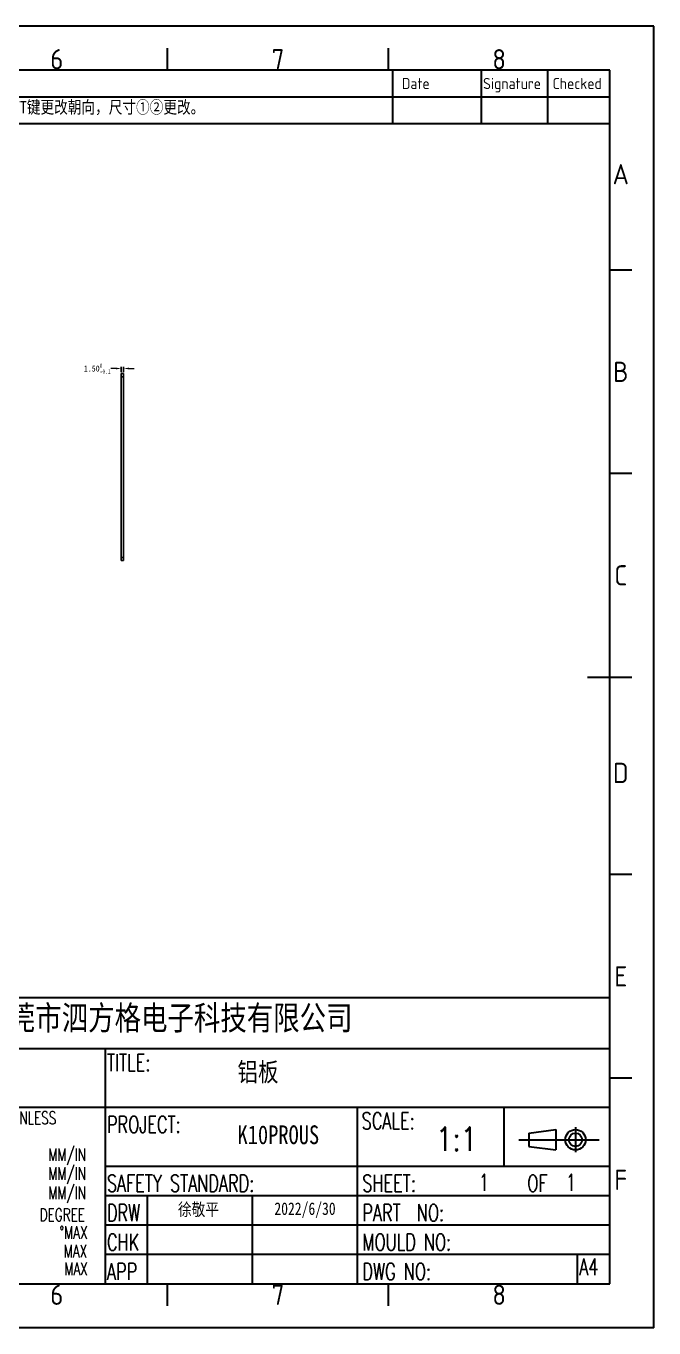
# Model space of a CAD drawing. Header units: millimetres. Extents: x 3914 to 5141, y -64 to 796.
# Drawn here: x 4727 to 5141, y -64 to 796 of the extents above; entities that cross this region are included whole.
import ezdxf
from ezdxf.enums import TextEntityAlignment as Align

# ---------------------------------------------------------------- set-up
doc = ezdxf.new("R2010")
doc.units = ezdxf.units.MM
doc.header["$LTSCALE"] = 46.255
doc.header["$PDMODE"] = 3
doc.header["$PDSIZE"] = 0.3125
doc.layers.get('0').update_dxf_attribs({"linetype": 'CONTINUOUS'})
doc.layers.get('Defpoints').update_dxf_attribs({"linetype": 'CONTINUOUS', "lineweight": 20})
doc.layers.add('图框层', color=7, linetype='CONTINUOUS', lineweight=30)
doc.styles.add('ISO Proportional', font='isocp.shx')
doc.styles.add('ROMANS', font='romans.shx', dxfattribs={"bigfont": 'gbcbig.shx'})
doc.styles.get("Standard").update_dxf_attribs({"font": 'txt', "width": 0.8})
doc.dimstyles.new('侧铝条', dxfattribs={"dimtxt": 4, "dimasz": 3.5, "dimexe": 1, "dimexo": 1, "dimgap": 1.5, "dimtad": 0, "dimzin": 0, "dimdsep": 46, "dimtxsty": 'Standard', "dimcen": 1, "dimclrd": 4, "dimclre": 4, "dimclrt": 6, "dimadec": 0, "dimazin": 0, "dimtm": 1e-09, "dimtfac": 0.8, "dimtofl": 0, "dimtmove": 0, "dimatfit": 3, "dimfxl": 0, "dimtolj": 1, "dimtzin": 0, "dimlwd": 20, "dimlwe": -1, "dimarcsym": 0})

# ---------------------------------------------------------------- blocks, each defined once
blk = doc.blocks.new('*D2')
at = {"color": 4, "lineweight": 20}
for p, q in [((4786.07, 570.06), (4782.57, 570.06)), ((4794.57, 570.06), (4798.07, 570.06))]:
    blk.add_line(p, q, dxfattribs=at)
at = {"color": 4}
for p, q in [((4789.57, 567.65), (4789.57, 571.06)), ((4791.07, 567.65), (4791.07, 571.06))]:
    blk.add_line(p, q, dxfattribs=at)
for points in [[(4786.07, 570.64), (4786.07, 569.48), (4789.57, 570.06)], [(4794.57, 570.64), (4794.57, 569.48), (4791.07, 570.06)]]:
    blk.add_solid(points, dxfattribs=at)
at = {"layer": 'Defpoints', "color": 0}
for p in [(4789.57, 570.06), (4789.57, 566.65), (4791.07, 566.65)]:
    blk.add_point(p, dxfattribs=at)
at = {"color": 6, "insert": (4773.74, 570.06), "char_height": 4, "attachment_point": 5}
blk.add_mtext('\\A1;1.50{\\H0.7x;\\S0^ -0.1;}', dxfattribs=at)

msp = doc.modelspace()

# ---------------------------------------------------------------- linework, layer by layer
at = {"linetype": 'Continuous'}
for p, q in [((4789.569, 443.254), (4789.569, 566.654)), ((4789.569, 566.654), (4791.069, 566.654)), ((4789.569, 564.654), (4791.069, 564.654)), ((4791.069, 443.254), (4791.069, 566.654)), ((4791.069, 445.254), (4789.569, 445.254)), ((4791.069, 443.254), (4789.569, 443.254))]:
    msp.add_line(p, q, dxfattribs=at)
at = {"layer": '图框层', "color": 0, "lineweight": 30}
for p, q in [((5112.231, 796.307), (3914.275, 796.307)), ((5141.449, 796.307), (5112.231, 796.307)), ((5141.449, -34.572), (5141.449, 796.307)), ((4820.047, 767.089), (4820.047, 781.698)), ((4966.139, 767.089), (4966.139, 781.698)), ((5112.231, 767.089), (3943.493, 767.089)), ((5112.231, 767.089), (3943.493, 767.089)), ((4969.061, 732.027), (4969.061, 767.089)), ((5027.497, 732.027), (5027.497, 767.089)), ((5071.325, 732.027), (5071.325, 767.089)), ((5112.231, -34.572), (5112.231, 767.089)), ((4615.518, 749.558), (5112.231, 749.558)), ((4615.518, 732.027), (5112.231, 732.027)), ((5126.84, 635.068), (5112.231, 635.068)), ((5126.84, 500.663), (5112.231, 500.663)), ((5097.622, 366.258), (5126.84, 366.258)), ((5126.84, 235.698), (5112.231, 235.698)), ((5112.231, 154.22), (4605.919, 154.22)), ((5112.231, -34.572), (5112.231, 154.22)), ((4605.919, 120.904), (5112.231, 120.904)), ((4779.068, -34.572), (4779.068, 120.904)), ((5126.84, 101.293), (5112.231, 101.293)), ((4605.919, 82.035), (5112.231, 82.035)), ((4945.65, -34.572), (4945.65, 82.035)), ((5042.481, 43.166), (5042.481, 82.035)), ((5089.602, 68.932), (5089.602, 52.32)), ((5052.08, 60.539), (5105.295, 60.539)), ((5058.895, 64.91), (5076.569, 67.276)), ((5058.895, 64.91), (5058.895, 56.167)), ((5076.569, 67.276), (5076.569, 53.802)), ((5058.895, 56.167), (5076.569, 53.802)), ((4779.068, 43.166), (5112.231, 43.166)), ((4779.068, 23.731), (5112.231, 23.731)), ((4806.832, -34.572), (4806.832, 23.731)), ((4876.241, -34.572), (4876.241, 23.731)), ((4779.068, 4.297), (5112.231, 4.297)), ((4779.068, -15.138), (5112.231, -15.138)), ((5090.772, -15.138), (5090.772, -34.572)), ((3943.493, -34.572), (5112.231, -34.572)), ((4605.919, -34.572), (5112.231, -34.572)), ((4820.047, -49.182), (4820.047, -34.572)), ((4966.139, -49.182), (4966.139, -34.572)), ((5141.449, -63.791), (5141.449, -34.572)), ((5141.449, -63.791), (3914.275, -63.791))]:
    msp.add_line(p, q, dxfattribs=at)
for radius in [6.737, 4.372]:
    msp.add_circle((5089.602, 60.539), radius, dxfattribs=at)

# ---------------------------------------------------------------- texts
at = {"insert": (4704.702, 746.866), "char_height": 8.2638, "attachment_point": 1}
msp.add_mtext_dynamic_manual_height_columns('SHIFT{\\fSimSun|b0|i0|c134|p34;键更改朝向，尺寸①②更改。}', width=318.48096, gutter_width=1, heights=[0], dxfattribs=at)
at = {"layer": '图框层', "color": 0, "lineweight": 30, "style": 'ISO Proportional'}
for s, p in [('6', (4747.001, 774.393)), ('7', (4893.093, 774.393)), ('8', (5039.185, 774.393)), ('A', (5119.536, 698.425)), ('B', (5119.536, 567.865)), ('C', (5119.536, 433.46)), ('D', (5119.536, 302.9)), ('E', (5119.536, 168.496)), ('F', (5119.536, 34.091)), ('6', (4747.001, -41.877)), ('7', (4893.093, -41.877)), ('8', (5039.185, -41.877))]:
    msp.add_text(s, height=13.324, dxfattribs=at).set_placement(p, align=Align.MIDDLE)
for s, p in [('Date', (4974.904, 758.323)), ('Signature', (5028.552, 758.323)), ('Checked', (5074.489, 758.323))]:
    msp.add_text(s, height=7.3046, dxfattribs=at).set_placement(p, align=Align.MIDDLE_LEFT)
at = {"layer": '图框层', "color": 0, "lineweight": 30, "style": 'ROMANS'}
for s, height, width, p in [('TITLE:', 11.1054, 0.7, (4780.14, 105.899)), ('ALL PRODUCT DIMENSIONS UNLESS', 8.32907, 0.7, (4609.201, 70.837)), ('SCALE:', 11.1054, 0.7, (4948.415, 67.45)), ('PROJECT:', 11.1054, 0.7, (4780.14, 65.083)), ('1:1', 15.8223, 0.8, (4997.502, 53.133)), ('MM/IN', 8.3291, 0.7, (4741.321, 46.511)), ('MM/IN', 8.3291, 0.7, (4741.321, 34.047)), ('SAFETY STANDARD:', 11.10543, 0.7, (4780.14, 26.214)), ('SHEET:', 11.1054, 0.7, (4948.866, 26.214)), ('1', 11.105, 0.7, (5025.78, 26.724)), ('OF', 11.1054, 0.7, (5057.818, 26.214)), ('1', 11.105, 0.7, (5083.266, 26.724)), ('MM/IN', 8.3291, 0.7, (4741.321, 21.361)), ('DRW', 11.1054, 0.7, (4780.14, 6.779)), ('PART  NO:', 11.1054, 0.7, (4948.866, 6.779)), ('DEGREE', 8.3291, 0.7, (4735.601, 6.859)), ('%%DMAX', 8.3291, 0.7, (4748.782, -4.808)), ('CHK', 11.1054, 0.7, (4780.14, -12.655)), ('MOULD NO:', 11.1054, 0.7, (4948.866, -12.655)), ('MAX', 8.3291, 0.7, (4751.518, -17.208)), ('MAX', 8.3291, 0.7, (4751.914, -28.804)), ('APP', 11.1054, 0.7, (4780.14, -32.09)), ('DWG NO:', 11.1054, 0.7, (4948.866, -32.09)), ('A4', 11.1054, 0.7, (5092.137, -28.926))]:
    msp.add_text(s, height=height, dxfattribs=dict(at, width=width)).set_placement(p)
at = {"layer": '图框层', "color": 0, "lineweight": 30}
for s, insert, char_height, width, attachment_point in [('{\\fSimSun|b0|i0|c134|p2;\\C256;东莞市泗方格电子科技有限公司}', (4697.86, 149.091), 16, 408.75997, 1), ('{\\fSimSun|b0|i0|c134|p2;\\C256;铝板}', (4866.35, 111.537), 12.39566, 123.15979, 1), ('{\\fSimSun|b0|i0|c134|p2;\\C256;K10PROUS}', (4866.35, 70.038), 12.39566, 123.15979, 1), ('{\\fSimSun|b0|i0|c134|p2;\\C256;徐敬平}', (4840.593, 14.014), 8.26378, 69.40894, 5), ('{\\C256;2022/6/30}', (4910.945, 14.014), 8.26378, 69.40894, 5)]:
    msp.add_mtext(s, dxfattribs=dict(at, insert=insert, char_height=char_height, width=width, attachment_point=attachment_point))

# ---------------------------------------------------------------- dimensions: what is measured, and where the dimension line sits
dim = msp.add_linear_dim(base=(4789.569, 570.06), p1=(4791.069, 566.654), p2=(4789.569, 566.654), text='<>{\\H0.7x;\\S0^ -0.1;}', dimstyle='侧铝条')
dim.commit()
dim.dimension.update_dxf_attribs({"geometry": '*D2', "text_midpoint": (4773.736, 570.06)})

doc.saveas('drawing.dxf')
